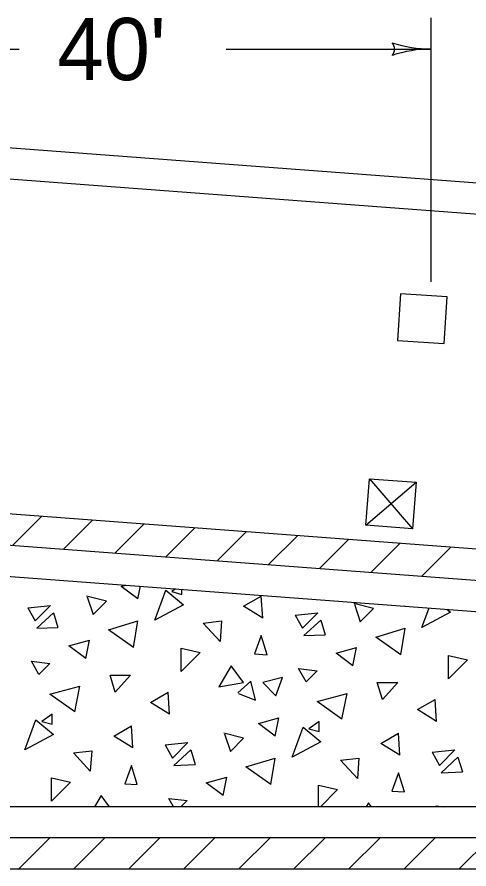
# Model space of a CAD drawing. Extents: x 1000 to 1036.3, y 1000 to 1022.
# Drawn here: x 1018.504 to 1019.955, y 1011.229 to 1013.968 of the extents above; entities that cross this region are included whole.
import ezdxf

# ---------------------------------------------------------------- set-up
doc = ezdxf.new("R2010")
doc.units = 0
doc.layers.add('Level 1', color=7, linetype='Continuous')

msp = doc.modelspace()

# ---------------------------------------------------------------- linework, layer by layer
at = {"layer": 'Level 1'}
for p, q in [((1017.8392, 1013.865), (1018.5107, 1013.865)), ((1019.1758, 1013.865), (1019.8336, 1013.865)), ((1019.6245, 1012.3336), (1019.6358, 1012.4832)), ((1019.6245, 1012.3336), (1019.7853, 1012.4719)), ((1019.6358, 1012.4832), (1019.7853, 1012.4719)), ((1019.6358, 1012.4832), (1019.7741, 1012.3223)), ((1019.7853, 1012.4719), (1019.7741, 1012.3223)), ((1018.4889, 1012.2689), (1018.5822, 1012.3622)), ((1018.6533, 1012.2565), (1018.7466, 1012.3498)), ((1018.8178, 1012.2441), (1018.911, 1012.3373)), ((1018.9821, 1012.2318), (1019.0753, 1012.325)), ((1019.7741, 1012.3223), (1019.6245, 1012.3336)), ((1019.1465, 1012.2193), (1019.2398, 1012.3126)), ((1019.3109, 1012.2069), (1019.4042, 1012.3002)), ((1019.4753, 1012.1946), (1019.5685, 1012.2878)), ((1019.6397, 1012.1822), (1019.7329, 1012.2754)), ((1019.8041, 1012.1698), (1019.8973, 1012.263)), ((1017.6938, 1012.2285), (1025.6633, 1011.628)), ((1018.8922, 1012.0967), (1018.9003, 1012.1376)), ((1019.013, 1012.1291), (1019.0006, 1012.1203)), ((1018.7908, 1012.0896), (1018.7272, 1012.1061)), ((1018.7295, 1012.1038), (1018.7484, 1012.0472)), ((1018.9464, 1012.0283), (1018.9818, 1012.1249)), ((1018.9818, 1012.1249), (1019.0383, 1012.0778)), ((1019.0006, 1012.1203), (1019.0336, 1012.1108)), ((1019.0336, 1012.1108), (1019.0336, 1012.1276)), ((1019.2928, 1012.0353), (1019.2882, 1012.1061)), ((1018.5386, 1012.0683), (1018.6117, 1012.0754)), ((1018.5622, 1012.0259), (1018.6117, 1012.0754)), ((1018.7484, 1012.0472), (1018.7908, 1012.0896)), ((1019.0383, 1012.0778), (1018.9464, 1012.0283)), ((1019.6488, 1012.066), (1019.5852, 1012.0825)), ((1019.5875, 1012.0802), (1019.6063, 1012.0236)), ((1018.5386, 1012.0683), (1018.5622, 1012.0259)), ((1018.5669, 1012.0023), (1018.6211, 1012.0518)), ((1018.6211, 1012.0518), (1018.6353, 1012.0048)), ((1019.3966, 1012.0448), (1019.4697, 1012.0518)), ((1019.4202, 1012.0023), (1019.4697, 1012.0518)), ((1019.6063, 1012.0236), (1019.6488, 1012.066)), ((1019.7501, 1012.0731), (1019.7502, 1012.0736)), ((1019.8043, 1012.0048), (1019.8274, 1012.0678)), ((1019.8963, 1012.0543), (1019.8043, 1012.0048)), ((1019.8853, 1012.0633), (1019.8963, 1012.0543)), ((1018.878, 1011.9411), (1018.8922, 1012.0259)), ((1019.1019, 1012.0188), (1019.1608, 1012.0259)), ((1019.1608, 1012.0259), (1019.1562, 1011.9599)), ((1019.3966, 1012.0448), (1019.4202, 1012.0023)), ((1019.4248, 1011.9788), (1019.4791, 1012.0283)), ((1019.4791, 1012.0283), (1019.4933, 1011.9812)), ((1018.5669, 1012.0023), (1018.6353, 1012.0048)), ((1019.1562, 1011.9599), (1019.1019, 1012.0188)), ((1019.736, 1011.9175), (1019.7501, 1012.0023)), ((1018.7248, 1011.9058), (1018.7366, 1011.9647)), ((1019.2882, 1011.9788), (1019.2669, 1011.9198)), ((1019.307, 1011.9175), (1019.2882, 1011.9788)), ((1019.4248, 1011.9788), (1019.4933, 1011.9812)), ((1019.5828, 1011.8822), (1019.5946, 1011.9411)), ((1019.0313, 1011.8633), (1019.0925, 1011.9246)), ((1019.2669, 1011.9198), (1019.307, 1011.9175)), ((1018.574, 1011.8538), (1018.6093, 1011.8893)), ((1019.1915, 1011.8822), (1019.1514, 1011.8138)), ((1019.2316, 1011.8279), (1019.1915, 1011.8822)), ((1019.8892, 1011.8398), (1019.9505, 1011.901)), ((1019.4319, 1011.8303), (1019.4673, 1011.8657)), ((1018.8191, 1011.7973), (1018.8686, 1011.8515)), ((1019.1514, 1011.8138), (1019.2316, 1011.8279)), ((1019.2552, 1011.8327), (1019.2128, 1011.7949)), ((1019.2693, 1011.7713), (1019.2552, 1011.8327)), ((1019.3565, 1011.8444), (1019.2928, 1011.8279)), ((1019.2928, 1011.8279), (1019.3353, 1011.7855)), ((1019.3353, 1011.7855), (1019.3565, 1011.8444)), ((1019.6771, 1011.7738), (1019.7266, 1011.8279)), ((1018.6895, 1011.7337), (1018.706, 1011.8162)), ((1018.9935, 1011.7266), (1018.9888, 1011.7973)), ((1019.2151, 1011.7926), (1019.2693, 1011.7713)), ((1019.5474, 1011.7101), (1019.5639, 1011.7926)), ((1019.8515, 1011.703), (1019.8468, 1011.7738)), ((1018.6164, 1011.7266), (1018.5834, 1011.703)), ((1018.6164, 1011.6936), (1018.6164, 1011.7266)), ((1018.5292, 1011.6111), (1018.5645, 1011.7078)), ((1018.5645, 1011.7078), (1018.6211, 1011.6606)), ((1018.5834, 1011.703), (1018.6164, 1011.6936)), ((1019.3329, 1011.6559), (1019.3448, 1011.7148)), ((1019.4743, 1011.703), (1019.4413, 1011.6794)), ((1019.4743, 1011.67), (1019.4743, 1011.703)), ((1018.8757, 1011.6182), (1018.8709, 1011.6889)), ((1019.2316, 1011.6488), (1019.1679, 1011.6653)), ((1019.1703, 1011.6629), (1019.1892, 1011.6064)), ((1019.3872, 1011.5875), (1019.4225, 1011.6842)), ((1019.4225, 1011.6842), (1019.4791, 1011.637)), ((1019.4413, 1011.6794), (1019.4743, 1011.67)), ((1019.7336, 1011.5946), (1019.7289, 1011.6653)), ((1018.6211, 1011.6606), (1018.5292, 1011.6111)), ((1019.1892, 1011.6064), (1019.2316, 1011.6488)), ((1019.4791, 1011.637), (1019.3872, 1011.5875)), ((1018.6848, 1011.6017), (1018.7437, 1011.6088)), ((1018.7437, 1011.6088), (1018.739, 1011.5428)), ((1018.9794, 1011.6276), (1019.0524, 1011.6347)), ((1018.9794, 1011.6276), (1019.0029, 1011.5852)), ((1019.0029, 1011.5852), (1019.0524, 1011.6347)), ((1019.0077, 1011.5616), (1019.0618, 1011.6111)), ((1019.0618, 1011.6111), (1019.076, 1011.5639)), ((1019.8373, 1011.604), (1019.9104, 1011.6111)), ((1019.8609, 1011.5616), (1019.9104, 1011.6111)), ((1018.739, 1011.5428), (1018.6848, 1011.6017)), ((1019.3188, 1011.5003), (1019.3329, 1011.5852)), ((1019.5427, 1011.5781), (1019.6017, 1011.5852)), ((1019.6017, 1011.5852), (1019.5969, 1011.5192)), ((1019.8373, 1011.604), (1019.8609, 1011.5616)), ((1019.8656, 1011.538), (1019.9198, 1011.5875)), ((1019.9198, 1011.5875), (1019.934, 1011.5404)), ((1018.8709, 1011.5616), (1018.8498, 1011.5027)), ((1018.8898, 1011.5003), (1018.8709, 1011.5616)), ((1019.0077, 1011.5616), (1019.076, 1011.5639)), ((1019.5969, 1011.5192), (1019.5427, 1011.5781)), ((1019.7289, 1011.538), (1019.7077, 1011.4791)), ((1019.7478, 1011.4768), (1019.7289, 1011.538)), ((1019.8656, 1011.538), (1019.934, 1011.5404)), ((1018.614, 1011.4461), (1018.6753, 1011.5074)), ((1018.8498, 1011.5027), (1018.8898, 1011.5003)), ((1019.1656, 1011.465), (1019.1773, 1011.5239)), ((1019.478, 1011.4285), (1019.5333, 1011.4838)), ((1019.7077, 1011.4791), (1019.7478, 1011.4768)), ((1018.7743, 1011.465), (1018.7529, 1011.4285)), ((1018.8013, 1011.4285), (1018.7743, 1011.465)), ((1019.0302, 1011.4285), (1019.0501, 1011.4485)), ((1025.6558, 1011.4285), (1017.6058, 1011.4285)), ((1019.6323, 1011.4414), (1019.6247, 1011.4285)), ((1019.6418, 1011.4285), (1019.6323, 1011.4414)), ((1018.5092, 1011.2285), (1018.6092, 1011.3285)), ((1018.686, 1011.2285), (1018.786, 1011.3285)), ((1018.8628, 1011.2285), (1018.9628, 1011.3285)), ((1019.0395, 1011.2285), (1019.1395, 1011.3285)), ((1019.2163, 1011.2285), (1019.3163, 1011.3285)), ((1019.3931, 1011.2285), (1019.4931, 1011.3285)), ((1019.5698, 1011.2285), (1019.6698, 1011.3285)), ((1019.7467, 1011.2285), (1019.8467, 1011.3285)), ((1019.9234, 1011.2285), (1020.0234, 1011.3285))]:
    msp.add_line(p, q, dxfattribs=at)
for points in [[(1019.8336, 1013.116), (1019.8336, 1013.965)], [(1017.7465, 1013.6034), (1023.8827, 1013.141), (1030.7599, 1012.1285), (1035, 1012.1285)], [(1017.7382, 1013.5037), (1023.8716, 1013.0416), (1030.7526, 1012.0285), (1035, 1012.0285)], [(1035, 1011.5285), (1030.7526, 1011.5285), (1025.7624, 1011.821), (1017.7052, 1012.4283), (1016.4438, 1012.4285)], [(1016.4438, 1012.3285), (1017.7014, 1012.3283), (1025.7558, 1011.7213)], [(1018.8922, 1012.0967), (1018.8379, 1012.1368), (1018.8533, 1012.1412)], [(1019.2928, 1012.0353), (1019.2316, 1012.0731), (1019.2882, 1012.1061)], [(1019.7501, 1012.0731), (1019.7493, 1012.0736)], [(1018.878, 1011.9411), (1018.7979, 1011.9977), (1018.8922, 1012.0259)], [(1019.736, 1011.9175), (1019.6558, 1011.9741), (1019.7501, 1012.0023)], [(1018.7248, 1011.9058), (1018.6706, 1011.9458), (1018.7366, 1011.9647)], [(1019.0313, 1011.8633), (1019.0313, 1011.9388), (1019.0925, 1011.9246)], [(1019.5828, 1011.8822), (1019.5286, 1011.9223), (1019.5946, 1011.9411)], [(1019.8892, 1011.8398), (1019.8892, 1011.9152), (1019.9505, 1011.901)], [(1018.574, 1011.8538), (1018.5504, 1011.8963), (1018.6093, 1011.8893)], [(1019.4319, 1011.8303), (1019.4083, 1011.8728), (1019.4673, 1011.8657)], [(1018.8191, 1011.7973), (1018.8026, 1011.8515), (1018.8686, 1011.8515)], [(1019.6771, 1011.7738), (1019.6606, 1011.8279), (1019.7266, 1011.8279)], [(1018.6895, 1011.7337), (1018.6093, 1011.7903), (1018.706, 1011.8162)], [(1018.9935, 1011.7266), (1018.9323, 1011.7643), (1018.9888, 1011.7973)], [(1019.5474, 1011.7101), (1019.4673, 1011.7667), (1019.5639, 1011.7926)], [(1019.8515, 1011.703), (1019.7902, 1011.7408), (1019.8468, 1011.7738)], [(1019.3329, 1011.6559), (1019.2788, 1011.6959), (1019.3448, 1011.7148)], [(1018.8757, 1011.6182), (1018.8144, 1011.6559), (1018.8709, 1011.6889)], [(1019.7336, 1011.5946), (1019.6723, 1011.6323), (1019.7289, 1011.6653)], [(1019.3188, 1011.5003), (1019.2387, 1011.5569), (1019.3329, 1011.5852)], [(1018.614, 1011.4461), (1018.614, 1011.5215), (1018.6753, 1011.5074)], [(1019.1656, 1011.465), (1019.1113, 1011.505), (1019.1773, 1011.5239)], [(1019.472, 1011.4285), (1019.472, 1011.4979), (1019.5333, 1011.4838)], [(1019.0062, 1011.4285), (1018.9912, 1011.4555), (1019.0501, 1011.4485)], [(1019.851, 1011.4285), (1019.8491, 1011.432), (1019.8783, 1011.4285)], [(1026.1485, 1011.3285), (1017.6058, 1011.3285)], [(1017.6058, 1011.2285), (1030.7497, 1011.2285)]]:
    msp.add_lwpolyline(points, dxfattribs=at)
msp.add_lwpolyline([(1019.726, 1012.9277), (1019.8758, 1012.9185), (1019.8849, 1013.0683), (1019.7352, 1013.0774)], close=True, dxfattribs=at)
for centre, radius, start, end in [((1019.685, 1013.865), 0.0312, 318.7746, 40.8913), ((1019.8336, 1014.2556), 0.3906, 251.3472, 269.9939), ((1019.8336, 1013.4744), 0.3906, 90, 108.6688), ((1019.8336, 1013.4744), 0.3906, 89.9878, 90)]:
    msp.add_arc(centre, radius, start, end, dxfattribs=at)

# ---------------------------------------------------------------- texts
msp.add_text("40'", height=0.2, dxfattribs=at).set_placement((1018.6332, 1013.765))

doc.saveas('drawing.dxf')
